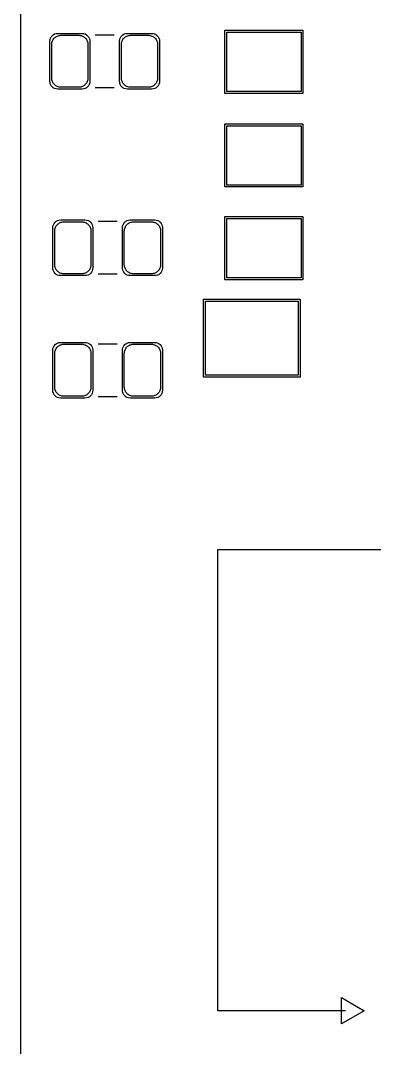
# Model space of a CAD drawing. Header units: millimetres. Extents: x 0 to 28, y 0 to 98.
# Drawn here: x -0.01 to 9.52, y 17.21 to 44.9 of the extents above; entities that cross this region are included whole.
import ezdxf

# ---------------------------------------------------------------- set-up
doc = ezdxf.new("R2010")
doc.units = ezdxf.units.MM
doc.layers.add('Make2D', color=178, linetype='Continuous', true_color=0x000000)

msp = doc.modelspace()

# ---------------------------------------------------------------- linework, layer by layer
at = {"layer": 'Make2D', "color": 178, "true_color": 0x000000}
for p, q in [((-0.005, 95.239), (-0.005, 2.74)), ((5.496, 42.937), (5.496, 44.639)), ((5.496, 44.639), (7.598, 44.639)), ((5.496, 42.937), (5.496, 44.639)), ((5.496, 44.639), (7.598, 44.639)), ((5.546, 42.989), (5.546, 44.589)), ((5.546, 44.589), (7.546, 44.589)), ((5.546, 42.989), (5.546, 44.589)), ((5.546, 44.589), (7.546, 44.589)), ((7.546, 44.589), (7.546, 42.989)), ((7.546, 44.589), (7.546, 42.989)), ((7.598, 44.639), (7.598, 42.937)), ((7.598, 44.639), (7.598, 42.937)), ((0.784, 44.341), (0.788, 44.387)), ((0.784, 44.341), (0.788, 44.387)), ((0.784, 43.264), (0.784, 44.341)), ((0.784, 43.264), (0.784, 44.341)), ((0.788, 44.387), (0.8, 44.426)), ((0.788, 44.387), (0.8, 44.426)), ((0.8, 44.426), (0.819, 44.462)), ((0.8, 44.426), (0.819, 44.462)), ((0.819, 44.462), (0.845, 44.493)), ((0.819, 44.462), (0.845, 44.493)), ((0.836, 44.283), (0.84, 44.307)), ((0.836, 44.283), (0.84, 44.307)), ((0.84, 44.307), (0.845, 44.33)), ((0.84, 44.307), (0.845, 44.33)), ((0.845, 44.493), (0.876, 44.519)), ((0.845, 44.493), (0.876, 44.519)), ((0.845, 44.33), (0.853, 44.352)), ((0.845, 44.33), (0.853, 44.352)), ((0.853, 44.352), (0.864, 44.374)), ((0.853, 44.352), (0.864, 44.374)), ((0.864, 44.374), (0.876, 44.394)), ((0.864, 44.374), (0.876, 44.394)), ((0.876, 44.519), (0.912, 44.538)), ((0.876, 44.519), (0.912, 44.538)), ((0.876, 44.394), (0.89, 44.414)), ((0.876, 44.394), (0.89, 44.414)), ((0.89, 44.414), (0.906, 44.431)), ((0.89, 44.414), (0.906, 44.431)), ((0.906, 44.431), (0.924, 44.448)), ((0.906, 44.431), (0.924, 44.448)), ((0.912, 44.538), (0.95, 44.549)), ((0.912, 44.538), (0.95, 44.549)), ((0.924, 44.448), (0.943, 44.462)), ((0.924, 44.448), (0.943, 44.462)), ((0.943, 44.462), (0.964, 44.474)), ((0.943, 44.462), (0.964, 44.474)), ((0.95, 44.549), (0.997, 44.554)), ((0.95, 44.549), (0.997, 44.554)), ((0.964, 44.474), (0.985, 44.484)), ((0.964, 44.474), (0.985, 44.484)), ((0.985, 44.484), (1.008, 44.492)), ((0.985, 44.484), (1.008, 44.492)), ((0.997, 44.554), (1.648, 44.554)), ((0.997, 44.554), (1.648, 44.554)), ((1.008, 44.492), (1.031, 44.498)), ((1.008, 44.492), (1.031, 44.498)), ((1.031, 44.498), (1.054, 44.502)), ((1.031, 44.498), (1.054, 44.502)), ((1.054, 44.502), (1.078, 44.503)), ((1.054, 44.502), (1.078, 44.503)), ((1.078, 44.503), (1.566, 44.503)), ((1.078, 44.503), (1.566, 44.503)), ((1.566, 44.503), (1.59, 44.502)), ((1.566, 44.503), (1.59, 44.502)), ((1.59, 44.502), (1.614, 44.498)), ((1.59, 44.502), (1.614, 44.498)), ((1.614, 44.498), (1.637, 44.492)), ((1.614, 44.498), (1.637, 44.492)), ((1.637, 44.492), (1.659, 44.484)), ((1.637, 44.492), (1.659, 44.484)), ((1.648, 44.554), (1.694, 44.549)), ((1.648, 44.554), (1.694, 44.549)), ((1.659, 44.484), (1.681, 44.474)), ((1.659, 44.484), (1.681, 44.474)), ((1.681, 44.474), (1.701, 44.462)), ((1.681, 44.474), (1.701, 44.462)), ((1.694, 44.549), (1.733, 44.538)), ((1.694, 44.549), (1.733, 44.538)), ((1.701, 44.462), (1.72, 44.448)), ((1.701, 44.462), (1.72, 44.448)), ((1.72, 44.448), (1.738, 44.431)), ((1.72, 44.448), (1.738, 44.431)), ((1.733, 44.538), (1.768, 44.519)), ((1.733, 44.538), (1.768, 44.519)), ((1.738, 44.431), (1.754, 44.414)), ((1.738, 44.431), (1.754, 44.414)), ((1.754, 44.414), (1.769, 44.394)), ((1.754, 44.414), (1.769, 44.394)), ((1.768, 44.519), (1.8, 44.493)), ((1.768, 44.519), (1.8, 44.493)), ((1.769, 44.394), (1.781, 44.374)), ((1.769, 44.394), (1.781, 44.374)), ((1.781, 44.374), (1.791, 44.352)), ((1.781, 44.374), (1.791, 44.352)), ((1.791, 44.352), (1.799, 44.33)), ((1.791, 44.352), (1.799, 44.33)), ((1.799, 44.33), (1.805, 44.307)), ((1.799, 44.33), (1.805, 44.307)), ((1.8, 44.493), (1.826, 44.462)), ((1.8, 44.493), (1.826, 44.462)), ((1.805, 44.307), (1.809, 44.283)), ((1.805, 44.307), (1.809, 44.283)), ((1.826, 44.462), (1.844, 44.426)), ((1.826, 44.462), (1.844, 44.426)), ((1.844, 44.426), (1.856, 44.387)), ((1.844, 44.426), (1.856, 44.387)), ((1.856, 44.387), (1.861, 44.341)), ((1.856, 44.387), (1.861, 44.341)), ((1.861, 44.341), (1.861, 43.264)), ((1.861, 44.341), (1.861, 43.264)), ((2.001, 44.513), (2.518, 44.513)), ((2.659, 44.341), (2.663, 44.387)), ((2.659, 44.341), (2.663, 44.387)), ((2.659, 43.264), (2.659, 44.341)), ((2.659, 43.264), (2.659, 44.341)), ((2.663, 44.387), (2.675, 44.426)), ((2.663, 44.387), (2.675, 44.426)), ((2.675, 44.426), (2.695, 44.462)), ((2.675, 44.426), (2.695, 44.462)), ((2.695, 44.462), (2.72, 44.493)), ((2.695, 44.462), (2.72, 44.493)), ((2.711, 44.283), (2.715, 44.307)), ((2.711, 44.283), (2.715, 44.307)), ((2.715, 44.307), (2.72, 44.33)), ((2.715, 44.307), (2.72, 44.33)), ((2.72, 44.493), (2.751, 44.519)), ((2.72, 44.493), (2.751, 44.519)), ((2.72, 44.33), (2.728, 44.352)), ((2.72, 44.33), (2.728, 44.352)), ((2.728, 44.352), (2.739, 44.374)), ((2.728, 44.352), (2.739, 44.374)), ((2.739, 44.374), (2.751, 44.394)), ((2.739, 44.374), (2.751, 44.394)), ((2.751, 44.519), (2.787, 44.538)), ((2.751, 44.519), (2.787, 44.538)), ((2.751, 44.394), (2.765, 44.414)), ((2.751, 44.394), (2.765, 44.414)), ((2.765, 44.414), (2.781, 44.431)), ((2.765, 44.414), (2.781, 44.431)), ((2.781, 44.431), (2.799, 44.448)), ((2.781, 44.431), (2.799, 44.448)), ((2.787, 44.538), (2.825, 44.549)), ((2.787, 44.538), (2.825, 44.549)), ((2.799, 44.448), (2.818, 44.462)), ((2.799, 44.448), (2.818, 44.462)), ((2.818, 44.462), (2.839, 44.474)), ((2.818, 44.462), (2.839, 44.474)), ((2.825, 44.549), (2.872, 44.554)), ((2.825, 44.549), (2.872, 44.554)), ((2.839, 44.474), (2.86, 44.484)), ((2.839, 44.474), (2.86, 44.484)), ((2.86, 44.484), (2.883, 44.492)), ((2.86, 44.484), (2.883, 44.492)), ((2.872, 44.554), (3.523, 44.554)), ((2.872, 44.554), (3.523, 44.554)), ((2.883, 44.492), (2.906, 44.498)), ((2.883, 44.492), (2.906, 44.498)), ((2.906, 44.498), (2.929, 44.502)), ((2.906, 44.498), (2.929, 44.502)), ((2.929, 44.502), (2.953, 44.503)), ((2.929, 44.502), (2.953, 44.503)), ((2.953, 44.503), (3.441, 44.503)), ((2.953, 44.503), (3.441, 44.503)), ((3.441, 44.503), (3.465, 44.502)), ((3.441, 44.503), (3.465, 44.502)), ((3.465, 44.502), (3.489, 44.498)), ((3.465, 44.502), (3.489, 44.498)), ((3.489, 44.498), (3.512, 44.492)), ((3.489, 44.498), (3.512, 44.492)), ((3.512, 44.492), (3.534, 44.484)), ((3.512, 44.492), (3.534, 44.484)), ((3.523, 44.554), (3.569, 44.549)), ((3.523, 44.554), (3.569, 44.549)), ((3.534, 44.484), (3.556, 44.474)), ((3.534, 44.484), (3.556, 44.474)), ((3.556, 44.474), (3.576, 44.462)), ((3.556, 44.474), (3.576, 44.462)), ((3.569, 44.549), (3.608, 44.538)), ((3.569, 44.549), (3.608, 44.538)), ((3.576, 44.462), (3.595, 44.448)), ((3.576, 44.462), (3.595, 44.448)), ((3.595, 44.448), (3.613, 44.431)), ((3.595, 44.448), (3.613, 44.431)), ((3.608, 44.538), (3.644, 44.519)), ((3.608, 44.538), (3.644, 44.519)), ((3.613, 44.431), (3.629, 44.414)), ((3.613, 44.431), (3.629, 44.414)), ((3.629, 44.414), (3.643, 44.394)), ((3.629, 44.414), (3.643, 44.394)), ((3.643, 44.394), (3.656, 44.374)), ((3.643, 44.394), (3.656, 44.374)), ((3.644, 44.519), (3.675, 44.493)), ((3.644, 44.519), (3.675, 44.493)), ((3.656, 44.374), (3.666, 44.352)), ((3.656, 44.374), (3.666, 44.352)), ((3.666, 44.352), (3.674, 44.33)), ((3.666, 44.352), (3.674, 44.33)), ((3.674, 44.33), (3.68, 44.307)), ((3.674, 44.33), (3.68, 44.307)), ((3.675, 44.493), (3.701, 44.462)), ((3.675, 44.493), (3.701, 44.462)), ((3.68, 44.307), (3.684, 44.283)), ((3.68, 44.307), (3.684, 44.283)), ((3.701, 44.462), (3.72, 44.426)), ((3.701, 44.462), (3.72, 44.426)), ((3.72, 44.426), (3.731, 44.387)), ((3.72, 44.426), (3.731, 44.387)), ((3.731, 44.387), (3.736, 44.341)), ((3.731, 44.387), (3.736, 44.341)), ((3.736, 44.341), (3.736, 43.264)), ((3.736, 44.341), (3.736, 43.264)), ((0.835, 44.259), (0.836, 44.283)), ((0.835, 44.259), (0.836, 44.283)), ((0.835, 43.347), (0.835, 44.259)), ((0.835, 43.347), (0.835, 44.259)), ((1.809, 44.283), (1.81, 44.259)), ((1.809, 44.283), (1.81, 44.259)), ((1.81, 44.259), (1.81, 43.347)), ((1.81, 44.259), (1.81, 43.347)), ((2.71, 44.259), (2.711, 44.283)), ((2.71, 44.259), (2.711, 44.283)), ((2.71, 43.347), (2.71, 44.259)), ((2.71, 43.347), (2.71, 44.259)), ((3.684, 44.283), (3.685, 44.259)), ((3.684, 44.283), (3.685, 44.259)), ((3.685, 44.259), (3.685, 43.347)), ((3.685, 44.259), (3.685, 43.347)), ((0.788, 43.219), (0.784, 43.264)), ((0.788, 43.219), (0.784, 43.264)), ((0.8, 43.18), (0.788, 43.219)), ((0.8, 43.18), (0.788, 43.219)), ((0.836, 43.323), (0.835, 43.347)), ((0.836, 43.323), (0.835, 43.347)), ((0.84, 43.299), (0.836, 43.323)), ((0.84, 43.299), (0.836, 43.323)), ((0.845, 43.276), (0.84, 43.299)), ((0.845, 43.276), (0.84, 43.299)), ((0.853, 43.254), (0.845, 43.276)), ((0.853, 43.254), (0.845, 43.276)), ((0.864, 43.231), (0.853, 43.254)), ((0.864, 43.231), (0.853, 43.254)), ((0.876, 43.211), (0.864, 43.231)), ((0.876, 43.211), (0.864, 43.231)), ((0.89, 43.192), (0.876, 43.211)), ((0.89, 43.192), (0.876, 43.211)), ((1.769, 43.211), (1.754, 43.192)), ((1.769, 43.211), (1.754, 43.192)), ((1.781, 43.231), (1.769, 43.211)), ((1.781, 43.231), (1.769, 43.211)), ((1.791, 43.254), (1.781, 43.231)), ((1.791, 43.254), (1.781, 43.231)), ((1.799, 43.276), (1.791, 43.254)), ((1.799, 43.276), (1.791, 43.254)), ((1.805, 43.299), (1.799, 43.276)), ((1.805, 43.299), (1.799, 43.276)), ((1.809, 43.323), (1.805, 43.299)), ((1.809, 43.323), (1.805, 43.299)), ((1.81, 43.347), (1.809, 43.323)), ((1.81, 43.347), (1.809, 43.323)), ((1.856, 43.219), (1.844, 43.18)), ((1.856, 43.219), (1.844, 43.18)), ((1.861, 43.264), (1.856, 43.219)), ((1.861, 43.264), (1.856, 43.219)), ((2.663, 43.219), (2.659, 43.264)), ((2.663, 43.219), (2.659, 43.264)), ((2.675, 43.18), (2.663, 43.219)), ((2.675, 43.18), (2.663, 43.219)), ((2.711, 43.323), (2.71, 43.347)), ((2.711, 43.323), (2.71, 43.347)), ((2.715, 43.299), (2.711, 43.323)), ((2.715, 43.299), (2.711, 43.323)), ((2.72, 43.276), (2.715, 43.299)), ((2.72, 43.276), (2.715, 43.299)), ((2.728, 43.254), (2.72, 43.276)), ((2.728, 43.254), (2.72, 43.276)), ((2.739, 43.231), (2.728, 43.254)), ((2.739, 43.231), (2.728, 43.254)), ((2.751, 43.211), (2.739, 43.231)), ((2.751, 43.211), (2.739, 43.231)), ((2.765, 43.192), (2.751, 43.211)), ((2.765, 43.192), (2.751, 43.211)), ((3.643, 43.211), (3.629, 43.192)), ((3.643, 43.211), (3.629, 43.192)), ((3.656, 43.231), (3.643, 43.211)), ((3.656, 43.231), (3.643, 43.211)), ((3.666, 43.254), (3.656, 43.231)), ((3.666, 43.254), (3.656, 43.231)), ((3.674, 43.276), (3.666, 43.254)), ((3.674, 43.276), (3.666, 43.254)), ((3.68, 43.299), (3.674, 43.276)), ((3.68, 43.299), (3.674, 43.276)), ((3.684, 43.323), (3.68, 43.299)), ((3.684, 43.323), (3.68, 43.299)), ((3.685, 43.347), (3.684, 43.323)), ((3.685, 43.347), (3.684, 43.323)), ((3.731, 43.219), (3.72, 43.18)), ((3.731, 43.219), (3.72, 43.18)), ((3.736, 43.264), (3.731, 43.219)), ((3.736, 43.264), (3.731, 43.219)), ((0.819, 43.144), (0.8, 43.18)), ((0.819, 43.144), (0.8, 43.18)), ((0.845, 43.113), (0.819, 43.144)), ((0.845, 43.113), (0.819, 43.144)), ((0.876, 43.087), (0.845, 43.113)), ((0.876, 43.087), (0.845, 43.113)), ((0.912, 43.068), (0.876, 43.087)), ((0.912, 43.068), (0.876, 43.087)), ((0.906, 43.174), (0.89, 43.192)), ((0.906, 43.174), (0.89, 43.192)), ((0.924, 43.158), (0.906, 43.174)), ((0.924, 43.158), (0.906, 43.174)), ((0.95, 43.057), (0.912, 43.068)), ((0.95, 43.057), (0.912, 43.068)), ((0.943, 43.144), (0.924, 43.158)), ((0.943, 43.144), (0.924, 43.158)), ((0.964, 43.131), (0.943, 43.144)), ((0.964, 43.131), (0.943, 43.144)), ((0.997, 43.052), (0.95, 43.057)), ((0.997, 43.052), (0.95, 43.057)), ((0.985, 43.121), (0.964, 43.131)), ((0.985, 43.121), (0.964, 43.131)), ((1.008, 43.113), (0.985, 43.121)), ((1.008, 43.113), (0.985, 43.121)), ((1.648, 43.052), (0.997, 43.052)), ((1.648, 43.052), (0.997, 43.052)), ((1.031, 43.108), (1.008, 43.113)), ((1.031, 43.108), (1.008, 43.113)), ((1.054, 43.104), (1.031, 43.108)), ((1.054, 43.104), (1.031, 43.108)), ((1.078, 43.103), (1.054, 43.104)), ((1.078, 43.103), (1.054, 43.104)), ((1.566, 43.103), (1.078, 43.103)), ((1.566, 43.103), (1.078, 43.103)), ((1.59, 43.104), (1.566, 43.103)), ((1.59, 43.104), (1.566, 43.103)), ((1.614, 43.108), (1.59, 43.104)), ((1.614, 43.108), (1.59, 43.104)), ((1.637, 43.113), (1.614, 43.108)), ((1.637, 43.113), (1.614, 43.108)), ((1.659, 43.121), (1.637, 43.113)), ((1.659, 43.121), (1.637, 43.113)), ((1.694, 43.057), (1.648, 43.052)), ((1.694, 43.057), (1.648, 43.052)), ((1.681, 43.131), (1.659, 43.121)), ((1.681, 43.131), (1.659, 43.121)), ((1.701, 43.144), (1.681, 43.131)), ((1.701, 43.144), (1.681, 43.131)), ((1.733, 43.068), (1.694, 43.057)), ((1.733, 43.068), (1.694, 43.057)), ((1.72, 43.158), (1.701, 43.144)), ((1.72, 43.158), (1.701, 43.144)), ((1.738, 43.174), (1.72, 43.158)), ((1.738, 43.174), (1.72, 43.158)), ((1.768, 43.087), (1.733, 43.068)), ((1.768, 43.087), (1.733, 43.068)), ((1.754, 43.192), (1.738, 43.174)), ((1.754, 43.192), (1.738, 43.174)), ((1.8, 43.113), (1.768, 43.087)), ((1.8, 43.113), (1.768, 43.087)), ((1.826, 43.144), (1.8, 43.113)), ((1.826, 43.144), (1.8, 43.113)), ((1.844, 43.18), (1.826, 43.144)), ((1.844, 43.18), (1.826, 43.144)), ((2.001, 43.093), (2.518, 43.093)), ((2.695, 43.144), (2.675, 43.18)), ((2.695, 43.144), (2.675, 43.18)), ((2.72, 43.113), (2.695, 43.144)), ((2.72, 43.113), (2.695, 43.144)), ((2.751, 43.087), (2.72, 43.113)), ((2.751, 43.087), (2.72, 43.113)), ((2.787, 43.068), (2.751, 43.087)), ((2.787, 43.068), (2.751, 43.087)), ((2.781, 43.174), (2.765, 43.192)), ((2.781, 43.174), (2.765, 43.192)), ((2.799, 43.158), (2.781, 43.174)), ((2.799, 43.158), (2.781, 43.174)), ((2.825, 43.057), (2.787, 43.068)), ((2.825, 43.057), (2.787, 43.068)), ((2.818, 43.144), (2.799, 43.158)), ((2.818, 43.144), (2.799, 43.158)), ((2.839, 43.131), (2.818, 43.144)), ((2.839, 43.131), (2.818, 43.144)), ((2.872, 43.052), (2.825, 43.057)), ((2.872, 43.052), (2.825, 43.057)), ((2.86, 43.121), (2.839, 43.131)), ((2.86, 43.121), (2.839, 43.131)), ((2.883, 43.113), (2.86, 43.121)), ((2.883, 43.113), (2.86, 43.121)), ((3.523, 43.052), (2.872, 43.052)), ((3.523, 43.052), (2.872, 43.052)), ((2.906, 43.108), (2.883, 43.113)), ((2.906, 43.108), (2.883, 43.113)), ((2.929, 43.104), (2.906, 43.108)), ((2.929, 43.104), (2.906, 43.108)), ((2.953, 43.103), (2.929, 43.104)), ((2.953, 43.103), (2.929, 43.104)), ((3.441, 43.103), (2.953, 43.103)), ((3.441, 43.103), (2.953, 43.103)), ((3.465, 43.104), (3.441, 43.103)), ((3.465, 43.104), (3.441, 43.103)), ((3.489, 43.108), (3.465, 43.104)), ((3.489, 43.108), (3.465, 43.104)), ((3.512, 43.113), (3.489, 43.108)), ((3.512, 43.113), (3.489, 43.108)), ((3.534, 43.121), (3.512, 43.113)), ((3.534, 43.121), (3.512, 43.113)), ((3.569, 43.057), (3.523, 43.052)), ((3.569, 43.057), (3.523, 43.052)), ((3.556, 43.131), (3.534, 43.121)), ((3.556, 43.131), (3.534, 43.121)), ((3.576, 43.144), (3.556, 43.131)), ((3.576, 43.144), (3.556, 43.131)), ((3.608, 43.068), (3.569, 43.057)), ((3.608, 43.068), (3.569, 43.057)), ((3.595, 43.158), (3.576, 43.144)), ((3.595, 43.158), (3.576, 43.144)), ((3.613, 43.174), (3.595, 43.158)), ((3.613, 43.174), (3.595, 43.158)), ((3.644, 43.087), (3.608, 43.068)), ((3.644, 43.087), (3.608, 43.068)), ((3.629, 43.192), (3.613, 43.174)), ((3.629, 43.192), (3.613, 43.174)), ((3.675, 43.113), (3.644, 43.087)), ((3.675, 43.113), (3.644, 43.087)), ((3.701, 43.144), (3.675, 43.113)), ((3.701, 43.144), (3.675, 43.113)), ((3.72, 43.18), (3.701, 43.144)), ((3.72, 43.18), (3.701, 43.144)), ((7.598, 42.937), (5.496, 42.937)), ((7.598, 42.937), (5.496, 42.937)), ((7.546, 42.989), (5.546, 42.989)), ((7.546, 42.989), (5.546, 42.989)), ((5.496, 40.413), (5.496, 42.115)), ((5.496, 42.115), (7.598, 42.115)), ((5.496, 40.413), (5.496, 42.115)), ((5.496, 42.115), (7.598, 42.115)), ((7.598, 42.115), (7.598, 40.413)), ((7.598, 42.115), (7.598, 40.413)), ((5.546, 40.464), (5.546, 42.064)), ((5.546, 42.064), (7.546, 42.064)), ((5.546, 40.464), (5.546, 42.064)), ((5.546, 42.064), (7.546, 42.064)), ((7.546, 42.064), (7.546, 40.464)), ((7.546, 42.064), (7.546, 40.464)), ((7.546, 40.464), (5.546, 40.464)), ((7.546, 40.464), (5.546, 40.464)), ((7.598, 40.413), (5.496, 40.413)), ((7.598, 40.413), (5.496, 40.413)), ((5.496, 37.912), (5.496, 39.614)), ((5.496, 39.614), (7.598, 39.614)), ((5.496, 37.912), (5.496, 39.614)), ((5.496, 39.614), (7.598, 39.614)), ((7.598, 39.614), (7.598, 37.912)), ((7.598, 39.614), (7.598, 37.912)), ((0.862, 39.312), (0.867, 39.358)), ((0.862, 39.312), (0.867, 39.358)), ((0.867, 39.358), (0.879, 39.397)), ((0.867, 39.358), (0.879, 39.397)), ((0.879, 39.397), (0.898, 39.433)), ((0.879, 39.397), (0.898, 39.433)), ((0.898, 39.433), (0.923, 39.464)), ((0.898, 39.433), (0.923, 39.464)), ((0.923, 39.464), (0.955, 39.489)), ((0.923, 39.464), (0.955, 39.489)), ((0.924, 39.301), (0.932, 39.323)), ((0.924, 39.301), (0.932, 39.323)), ((0.932, 39.323), (0.942, 39.345)), ((0.932, 39.323), (0.942, 39.345)), ((0.942, 39.345), (0.954, 39.365)), ((0.942, 39.345), (0.954, 39.365)), ((0.954, 39.365), (0.969, 39.384)), ((0.954, 39.365), (0.969, 39.384)), ((0.955, 39.489), (0.99, 39.508)), ((0.955, 39.489), (0.99, 39.508)), ((0.969, 39.384), (0.985, 39.402)), ((0.969, 39.384), (0.985, 39.402)), ((0.985, 39.402), (1.003, 39.419)), ((0.985, 39.402), (1.003, 39.419)), ((0.99, 39.508), (1.029, 39.52)), ((0.99, 39.508), (1.029, 39.52)), ((1.003, 39.419), (1.022, 39.433)), ((1.003, 39.419), (1.022, 39.433)), ((1.022, 39.433), (1.042, 39.445)), ((1.022, 39.433), (1.042, 39.445)), ((1.029, 39.52), (1.075, 39.525)), ((1.029, 39.52), (1.075, 39.525)), ((1.042, 39.445), (1.064, 39.455)), ((1.042, 39.445), (1.064, 39.455)), ((1.064, 39.455), (1.087, 39.463)), ((1.064, 39.455), (1.087, 39.463)), ((1.075, 39.525), (1.726, 39.525)), ((1.075, 39.525), (1.726, 39.525)), ((1.087, 39.463), (1.109, 39.469)), ((1.087, 39.463), (1.109, 39.469)), ((1.109, 39.469), (1.133, 39.472)), ((1.109, 39.469), (1.133, 39.472)), ((1.133, 39.472), (1.157, 39.474)), ((1.133, 39.472), (1.157, 39.474)), ((1.157, 39.474), (1.645, 39.474)), ((1.157, 39.474), (1.645, 39.474)), ((1.645, 39.474), (1.669, 39.472)), ((1.645, 39.474), (1.669, 39.472)), ((1.669, 39.472), (1.692, 39.469)), ((1.669, 39.472), (1.692, 39.469)), ((1.692, 39.469), (1.715, 39.463)), ((1.692, 39.469), (1.715, 39.463)), ((1.715, 39.463), (1.738, 39.455)), ((1.715, 39.463), (1.738, 39.455)), ((1.726, 39.525), (1.773, 39.52)), ((1.726, 39.525), (1.773, 39.52)), ((1.738, 39.455), (1.759, 39.445)), ((1.738, 39.455), (1.759, 39.445)), ((1.759, 39.445), (1.78, 39.433)), ((1.759, 39.445), (1.78, 39.433)), ((1.773, 39.52), (1.812, 39.508)), ((1.773, 39.52), (1.812, 39.508)), ((1.78, 39.433), (1.799, 39.419)), ((1.78, 39.433), (1.799, 39.419)), ((1.799, 39.419), (1.817, 39.402)), ((1.799, 39.419), (1.817, 39.402)), ((1.812, 39.508), (1.847, 39.489)), ((1.812, 39.508), (1.847, 39.489)), ((1.817, 39.402), (1.833, 39.384)), ((1.817, 39.402), (1.833, 39.384)), ((1.833, 39.384), (1.847, 39.365)), ((1.833, 39.384), (1.847, 39.365)), ((1.847, 39.489), (1.879, 39.464)), ((1.847, 39.489), (1.879, 39.464)), ((1.847, 39.365), (1.859, 39.345)), ((1.847, 39.365), (1.859, 39.345)), ((1.859, 39.345), (1.87, 39.323)), ((1.859, 39.345), (1.87, 39.323)), ((1.87, 39.323), (1.878, 39.301)), ((1.87, 39.323), (1.878, 39.301)), ((1.879, 39.464), (1.904, 39.433)), ((1.879, 39.464), (1.904, 39.433)), ((1.904, 39.433), (1.923, 39.397)), ((1.904, 39.433), (1.923, 39.397)), ((1.923, 39.397), (1.935, 39.358)), ((1.923, 39.397), (1.935, 39.358)), ((1.935, 39.358), (1.939, 39.312)), ((1.935, 39.358), (1.939, 39.312)), ((2.597, 39.484), (2.08, 39.484)), ((2.737, 39.312), (2.742, 39.358)), ((2.737, 39.312), (2.742, 39.358)), ((2.742, 39.358), (2.754, 39.397)), ((2.742, 39.358), (2.754, 39.397)), ((2.754, 39.397), (2.773, 39.433)), ((2.754, 39.397), (2.773, 39.433)), ((2.773, 39.433), (2.798, 39.464)), ((2.773, 39.433), (2.798, 39.464)), ((2.798, 39.464), (2.83, 39.489)), ((2.798, 39.464), (2.83, 39.489)), ((2.799, 39.301), (2.807, 39.323)), ((2.799, 39.301), (2.807, 39.323)), ((2.807, 39.323), (2.817, 39.345)), ((2.807, 39.323), (2.817, 39.345)), ((2.817, 39.345), (2.829, 39.365)), ((2.817, 39.345), (2.829, 39.365)), ((2.829, 39.365), (2.844, 39.384)), ((2.829, 39.365), (2.844, 39.384)), ((2.83, 39.489), (2.865, 39.508)), ((2.83, 39.489), (2.865, 39.508)), ((2.844, 39.384), (2.86, 39.402)), ((2.844, 39.384), (2.86, 39.402)), ((2.86, 39.402), (2.878, 39.419)), ((2.86, 39.402), (2.878, 39.419)), ((2.865, 39.508), (2.904, 39.52)), ((2.865, 39.508), (2.904, 39.52)), ((2.878, 39.419), (2.897, 39.433)), ((2.878, 39.419), (2.897, 39.433)), ((2.897, 39.433), (2.917, 39.445)), ((2.897, 39.433), (2.917, 39.445)), ((2.904, 39.52), (2.95, 39.525)), ((2.904, 39.52), (2.95, 39.525)), ((2.917, 39.445), (2.939, 39.455)), ((2.917, 39.445), (2.939, 39.455)), ((2.939, 39.455), (2.962, 39.463)), ((2.939, 39.455), (2.962, 39.463)), ((2.95, 39.525), (3.601, 39.525)), ((2.95, 39.525), (3.601, 39.525)), ((2.962, 39.463), (2.984, 39.469)), ((2.962, 39.463), (2.984, 39.469)), ((2.984, 39.469), (3.008, 39.472)), ((2.984, 39.469), (3.008, 39.472)), ((3.008, 39.472), (3.032, 39.474)), ((3.008, 39.472), (3.032, 39.474)), ((3.032, 39.474), (3.52, 39.474)), ((3.032, 39.474), (3.52, 39.474)), ((3.52, 39.474), (3.544, 39.472)), ((3.52, 39.474), (3.544, 39.472)), ((3.544, 39.472), (3.567, 39.469)), ((3.544, 39.472), (3.567, 39.469)), ((3.567, 39.469), (3.59, 39.463)), ((3.567, 39.469), (3.59, 39.463)), ((3.59, 39.463), (3.613, 39.455)), ((3.59, 39.463), (3.613, 39.455)), ((3.601, 39.525), (3.648, 39.52)), ((3.601, 39.525), (3.648, 39.52)), ((3.613, 39.455), (3.635, 39.445)), ((3.613, 39.455), (3.635, 39.445)), ((3.635, 39.445), (3.655, 39.433)), ((3.635, 39.445), (3.655, 39.433)), ((3.648, 39.52), (3.687, 39.508)), ((3.648, 39.52), (3.687, 39.508)), ((3.655, 39.433), (3.674, 39.419)), ((3.655, 39.433), (3.674, 39.419)), ((3.674, 39.419), (3.692, 39.402)), ((3.674, 39.419), (3.692, 39.402)), ((3.687, 39.508), (3.722, 39.489)), ((3.687, 39.508), (3.722, 39.489)), ((3.692, 39.402), (3.708, 39.384)), ((3.692, 39.402), (3.708, 39.384)), ((3.708, 39.384), (3.722, 39.365)), ((3.708, 39.384), (3.722, 39.365)), ((3.722, 39.489), (3.754, 39.464)), ((3.722, 39.489), (3.754, 39.464)), ((3.722, 39.365), (3.735, 39.345)), ((3.722, 39.365), (3.735, 39.345)), ((3.735, 39.345), (3.745, 39.323)), ((3.735, 39.345), (3.745, 39.323)), ((3.745, 39.323), (3.753, 39.301)), ((3.745, 39.323), (3.753, 39.301)), ((3.754, 39.464), (3.779, 39.433)), ((3.754, 39.464), (3.779, 39.433)), ((3.779, 39.433), (3.798, 39.397)), ((3.779, 39.433), (3.798, 39.397)), ((3.798, 39.397), (3.81, 39.358)), ((3.798, 39.397), (3.81, 39.358)), ((3.81, 39.358), (3.815, 39.312)), ((3.81, 39.358), (3.815, 39.312)), ((5.546, 37.964), (5.546, 39.563)), ((5.546, 39.563), (7.546, 39.563)), ((5.546, 37.964), (5.546, 39.563)), ((5.546, 39.563), (7.546, 39.563)), ((7.546, 39.563), (7.546, 37.964)), ((7.546, 39.563), (7.546, 37.964)), ((0.862, 38.235), (0.862, 39.312)), ((0.862, 38.235), (0.862, 39.312)), ((0.913, 39.23), (0.914, 39.254)), ((0.913, 39.23), (0.914, 39.254)), ((0.913, 38.317), (0.913, 39.23)), ((0.913, 38.317), (0.913, 39.23)), ((0.914, 39.254), (0.918, 39.277)), ((0.914, 39.254), (0.918, 39.277)), ((0.918, 39.277), (0.924, 39.301)), ((0.918, 39.277), (0.924, 39.301)), ((1.878, 39.301), (1.883, 39.277)), ((1.878, 39.301), (1.883, 39.277)), ((1.883, 39.277), (1.887, 39.254)), ((1.883, 39.277), (1.887, 39.254)), ((1.887, 39.254), (1.888, 39.23)), ((1.887, 39.254), (1.888, 39.23)), ((1.888, 39.23), (1.888, 38.317)), ((1.888, 39.23), (1.888, 38.317)), ((1.939, 39.312), (1.939, 38.235)), ((1.939, 39.312), (1.939, 38.235)), ((2.737, 38.235), (2.737, 39.312)), ((2.737, 38.235), (2.737, 39.312)), ((2.788, 39.23), (2.789, 39.254)), ((2.788, 39.23), (2.789, 39.254)), ((2.788, 38.317), (2.788, 39.23)), ((2.788, 38.317), (2.788, 39.23)), ((2.789, 39.254), (2.793, 39.277)), ((2.789, 39.254), (2.793, 39.277)), ((2.793, 39.277), (2.799, 39.301)), ((2.793, 39.277), (2.799, 39.301)), ((3.753, 39.301), (3.759, 39.277)), ((3.753, 39.301), (3.759, 39.277)), ((3.759, 39.277), (3.762, 39.254)), ((3.759, 39.277), (3.762, 39.254)), ((3.762, 39.254), (3.763, 39.23)), ((3.762, 39.254), (3.763, 39.23)), ((3.763, 39.23), (3.763, 38.317)), ((3.763, 39.23), (3.763, 38.317)), ((3.815, 39.312), (3.815, 38.235)), ((3.815, 39.312), (3.815, 38.235)), ((0.867, 38.189), (0.862, 38.235)), ((0.867, 38.189), (0.862, 38.235)), ((0.914, 38.294), (0.913, 38.317)), ((0.914, 38.294), (0.913, 38.317)), ((0.918, 38.27), (0.914, 38.294)), ((0.918, 38.27), (0.914, 38.294)), ((0.924, 38.246), (0.918, 38.27)), ((0.924, 38.246), (0.918, 38.27)), ((0.932, 38.224), (0.924, 38.246)), ((0.932, 38.224), (0.924, 38.246)), ((0.942, 38.202), (0.932, 38.224)), ((0.942, 38.202), (0.932, 38.224)), ((1.87, 38.224), (1.859, 38.202)), ((1.87, 38.224), (1.859, 38.202)), ((1.878, 38.246), (1.87, 38.224)), ((1.878, 38.246), (1.87, 38.224)), ((1.883, 38.27), (1.878, 38.246)), ((1.883, 38.27), (1.878, 38.246)), ((1.887, 38.294), (1.883, 38.27)), ((1.887, 38.294), (1.883, 38.27)), ((1.888, 38.317), (1.887, 38.294)), ((1.888, 38.317), (1.887, 38.294)), ((1.939, 38.235), (1.935, 38.189)), ((1.939, 38.235), (1.935, 38.189)), ((2.742, 38.189), (2.737, 38.235)), ((2.742, 38.189), (2.737, 38.235)), ((2.789, 38.294), (2.788, 38.317)), ((2.789, 38.294), (2.788, 38.317)), ((2.793, 38.27), (2.789, 38.294)), ((2.793, 38.27), (2.789, 38.294)), ((2.799, 38.246), (2.793, 38.27)), ((2.799, 38.246), (2.793, 38.27)), ((2.807, 38.224), (2.799, 38.246)), ((2.807, 38.224), (2.799, 38.246)), ((2.817, 38.202), (2.807, 38.224)), ((2.817, 38.202), (2.807, 38.224)), ((3.745, 38.224), (3.735, 38.202)), ((3.745, 38.224), (3.735, 38.202)), ((3.753, 38.246), (3.745, 38.224)), ((3.753, 38.246), (3.745, 38.224)), ((3.759, 38.27), (3.753, 38.246)), ((3.759, 38.27), (3.753, 38.246)), ((3.762, 38.294), (3.759, 38.27)), ((3.762, 38.294), (3.759, 38.27)), ((3.763, 38.317), (3.762, 38.294)), ((3.763, 38.317), (3.762, 38.294)), ((3.815, 38.235), (3.81, 38.189)), ((3.815, 38.235), (3.81, 38.189)), ((0.879, 38.151), (0.867, 38.189)), ((0.879, 38.151), (0.867, 38.189)), ((0.898, 38.115), (0.879, 38.151)), ((0.898, 38.115), (0.879, 38.151)), ((0.923, 38.084), (0.898, 38.115)), ((0.923, 38.084), (0.898, 38.115)), ((0.955, 38.058), (0.923, 38.084)), ((0.955, 38.058), (0.923, 38.084)), ((0.954, 38.182), (0.942, 38.202)), ((0.954, 38.182), (0.942, 38.202)), ((0.969, 38.163), (0.954, 38.182)), ((0.969, 38.163), (0.954, 38.182)), ((0.99, 38.039), (0.955, 38.058)), ((0.99, 38.039), (0.955, 38.058)), ((0.985, 38.145), (0.969, 38.163)), ((0.985, 38.145), (0.969, 38.163)), ((1.003, 38.129), (0.985, 38.145)), ((1.003, 38.129), (0.985, 38.145)), ((1.029, 38.027), (0.99, 38.039)), ((1.029, 38.027), (0.99, 38.039)), ((1.022, 38.115), (1.003, 38.129)), ((1.022, 38.115), (1.003, 38.129)), ((1.042, 38.102), (1.022, 38.115)), ((1.042, 38.102), (1.022, 38.115)), ((1.075, 38.023), (1.029, 38.027)), ((1.075, 38.023), (1.029, 38.027)), ((1.064, 38.092), (1.042, 38.102)), ((1.064, 38.092), (1.042, 38.102)), ((1.087, 38.084), (1.064, 38.092)), ((1.087, 38.084), (1.064, 38.092)), ((1.726, 38.023), (1.075, 38.023)), ((1.726, 38.023), (1.075, 38.023)), ((1.109, 38.078), (1.087, 38.084)), ((1.109, 38.078), (1.087, 38.084)), ((1.133, 38.075), (1.109, 38.078)), ((1.133, 38.075), (1.109, 38.078)), ((1.157, 38.073), (1.133, 38.075)), ((1.157, 38.073), (1.133, 38.075)), ((1.645, 38.073), (1.157, 38.073)), ((1.645, 38.073), (1.157, 38.073)), ((1.669, 38.075), (1.645, 38.073)), ((1.669, 38.075), (1.645, 38.073)), ((1.692, 38.078), (1.669, 38.075)), ((1.692, 38.078), (1.669, 38.075)), ((1.715, 38.084), (1.692, 38.078)), ((1.715, 38.084), (1.692, 38.078)), ((1.738, 38.092), (1.715, 38.084)), ((1.738, 38.092), (1.715, 38.084)), ((1.773, 38.027), (1.726, 38.023)), ((1.773, 38.027), (1.726, 38.023)), ((1.759, 38.102), (1.738, 38.092)), ((1.759, 38.102), (1.738, 38.092)), ((1.78, 38.115), (1.759, 38.102)), ((1.78, 38.115), (1.759, 38.102)), ((1.812, 38.039), (1.773, 38.027)), ((1.812, 38.039), (1.773, 38.027)), ((1.799, 38.129), (1.78, 38.115)), ((1.799, 38.129), (1.78, 38.115)), ((1.817, 38.145), (1.799, 38.129)), ((1.817, 38.145), (1.799, 38.129)), ((1.847, 38.058), (1.812, 38.039)), ((1.847, 38.058), (1.812, 38.039)), ((1.833, 38.163), (1.817, 38.145)), ((1.833, 38.163), (1.817, 38.145)), ((1.847, 38.182), (1.833, 38.163)), ((1.847, 38.182), (1.833, 38.163)), ((1.859, 38.202), (1.847, 38.182)), ((1.859, 38.202), (1.847, 38.182)), ((1.879, 38.084), (1.847, 38.058)), ((1.879, 38.084), (1.847, 38.058)), ((1.904, 38.115), (1.879, 38.084)), ((1.904, 38.115), (1.879, 38.084)), ((1.923, 38.151), (1.904, 38.115)), ((1.923, 38.151), (1.904, 38.115)), ((1.935, 38.189), (1.923, 38.151)), ((1.935, 38.189), (1.923, 38.151)), ((2.597, 38.064), (2.08, 38.064)), ((2.754, 38.151), (2.742, 38.189)), ((2.754, 38.151), (2.742, 38.189)), ((2.773, 38.115), (2.754, 38.151)), ((2.773, 38.115), (2.754, 38.151)), ((2.798, 38.084), (2.773, 38.115)), ((2.798, 38.084), (2.773, 38.115)), ((2.83, 38.058), (2.798, 38.084)), ((2.83, 38.058), (2.798, 38.084)), ((2.829, 38.182), (2.817, 38.202)), ((2.829, 38.182), (2.817, 38.202)), ((2.844, 38.163), (2.829, 38.182)), ((2.844, 38.163), (2.829, 38.182)), ((2.865, 38.039), (2.83, 38.058)), ((2.865, 38.039), (2.83, 38.058)), ((2.86, 38.145), (2.844, 38.163)), ((2.86, 38.145), (2.844, 38.163)), ((2.878, 38.129), (2.86, 38.145)), ((2.878, 38.129), (2.86, 38.145)), ((2.904, 38.027), (2.865, 38.039)), ((2.904, 38.027), (2.865, 38.039)), ((2.897, 38.115), (2.878, 38.129)), ((2.897, 38.115), (2.878, 38.129)), ((2.917, 38.102), (2.897, 38.115)), ((2.917, 38.102), (2.897, 38.115)), ((2.95, 38.023), (2.904, 38.027)), ((2.95, 38.023), (2.904, 38.027)), ((2.939, 38.092), (2.917, 38.102)), ((2.939, 38.092), (2.917, 38.102)), ((2.962, 38.084), (2.939, 38.092)), ((2.962, 38.084), (2.939, 38.092)), ((3.601, 38.023), (2.95, 38.023)), ((3.601, 38.023), (2.95, 38.023)), ((2.984, 38.078), (2.962, 38.084)), ((2.984, 38.078), (2.962, 38.084)), ((3.008, 38.075), (2.984, 38.078)), ((3.008, 38.075), (2.984, 38.078)), ((3.032, 38.073), (3.008, 38.075)), ((3.032, 38.073), (3.008, 38.075)), ((3.52, 38.073), (3.032, 38.073)), ((3.52, 38.073), (3.032, 38.073)), ((3.544, 38.075), (3.52, 38.073)), ((3.544, 38.075), (3.52, 38.073)), ((3.567, 38.078), (3.544, 38.075)), ((3.567, 38.078), (3.544, 38.075)), ((3.59, 38.084), (3.567, 38.078)), ((3.59, 38.084), (3.567, 38.078)), ((3.613, 38.092), (3.59, 38.084)), ((3.613, 38.092), (3.59, 38.084)), ((3.648, 38.027), (3.601, 38.023)), ((3.648, 38.027), (3.601, 38.023)), ((3.635, 38.102), (3.613, 38.092)), ((3.635, 38.102), (3.613, 38.092)), ((3.655, 38.115), (3.635, 38.102)), ((3.655, 38.115), (3.635, 38.102)), ((3.687, 38.039), (3.648, 38.027)), ((3.687, 38.039), (3.648, 38.027)), ((3.674, 38.129), (3.655, 38.115)), ((3.674, 38.129), (3.655, 38.115)), ((3.692, 38.145), (3.674, 38.129)), ((3.692, 38.145), (3.674, 38.129)), ((3.722, 38.058), (3.687, 38.039)), ((3.722, 38.058), (3.687, 38.039)), ((3.708, 38.163), (3.692, 38.145)), ((3.708, 38.163), (3.692, 38.145)), ((3.722, 38.182), (3.708, 38.163)), ((3.722, 38.182), (3.708, 38.163)), ((3.735, 38.202), (3.722, 38.182)), ((3.735, 38.202), (3.722, 38.182)), ((3.754, 38.084), (3.722, 38.058)), ((3.754, 38.084), (3.722, 38.058)), ((3.779, 38.115), (3.754, 38.084)), ((3.779, 38.115), (3.754, 38.084)), ((3.798, 38.151), (3.779, 38.115)), ((3.798, 38.151), (3.779, 38.115)), ((3.81, 38.189), (3.798, 38.151)), ((3.81, 38.189), (3.798, 38.151)), ((7.546, 37.964), (5.546, 37.964)), ((7.546, 37.964), (5.546, 37.964)), ((7.598, 37.912), (5.496, 37.912)), ((7.598, 37.912), (5.496, 37.912)), ((4.92, 35.288), (4.92, 37.39)), ((4.92, 37.39), (7.522, 37.39)), ((4.92, 35.288), (4.92, 37.39)), ((4.92, 37.39), (7.522, 37.39)), ((7.522, 37.39), (7.522, 35.288)), ((7.522, 37.39), (7.522, 35.288)), ((4.971, 35.338), (4.971, 37.338)), ((4.971, 37.338), (7.471, 37.338)), ((4.971, 35.338), (4.971, 37.338)), ((4.971, 37.338), (7.471, 37.338)), ((7.471, 37.338), (7.471, 35.338)), ((7.471, 37.338), (7.471, 35.338)), ((0.862, 36.01), (0.867, 36.056)), ((0.862, 36.01), (0.867, 36.056)), ((0.862, 34.933), (0.862, 36.01)), ((0.862, 34.933), (0.862, 36.01)), ((0.867, 36.056), (0.879, 36.094)), ((0.867, 36.056), (0.879, 36.094)), ((0.879, 36.094), (0.898, 36.13)), ((0.879, 36.094), (0.898, 36.13)), ((0.898, 36.13), (0.923, 36.162)), ((0.898, 36.13), (0.923, 36.162)), ((0.918, 35.975), (0.924, 35.999)), ((0.918, 35.975), (0.924, 35.999)), ((0.923, 36.162), (0.955, 36.187)), ((0.923, 36.162), (0.955, 36.187)), ((0.924, 35.999), (0.932, 36.021)), ((0.924, 35.999), (0.932, 36.021)), ((0.932, 36.021), (0.942, 36.043)), ((0.932, 36.021), (0.942, 36.043)), ((0.942, 36.043), (0.954, 36.063)), ((0.942, 36.043), (0.954, 36.063)), ((0.954, 36.063), (0.969, 36.083)), ((0.954, 36.063), (0.969, 36.083)), ((0.955, 36.187), (0.99, 36.206)), ((0.955, 36.187), (0.99, 36.206)), ((0.969, 36.083), (0.985, 36.1)), ((0.969, 36.083), (0.985, 36.1)), ((0.985, 36.1), (1.003, 36.117)), ((0.985, 36.1), (1.003, 36.117)), ((0.99, 36.206), (1.029, 36.218)), ((0.99, 36.206), (1.029, 36.218)), ((1.003, 36.117), (1.022, 36.131)), ((1.003, 36.117), (1.022, 36.131)), ((1.022, 36.131), (1.042, 36.143)), ((1.022, 36.131), (1.042, 36.143)), ((1.029, 36.218), (1.075, 36.223)), ((1.029, 36.218), (1.075, 36.223)), ((1.042, 36.143), (1.064, 36.153)), ((1.042, 36.143), (1.064, 36.153)), ((1.064, 36.153), (1.087, 36.161)), ((1.064, 36.153), (1.087, 36.161)), ((1.075, 36.223), (1.726, 36.223)), ((1.075, 36.223), (1.726, 36.223)), ((1.087, 36.161), (1.109, 36.167)), ((1.087, 36.161), (1.109, 36.167)), ((1.109, 36.167), (1.133, 36.171)), ((1.109, 36.167), (1.133, 36.171)), ((1.133, 36.171), (1.157, 36.172)), ((1.133, 36.171), (1.157, 36.172)), ((1.157, 36.172), (1.645, 36.172)), ((1.157, 36.172), (1.645, 36.172)), ((1.645, 36.172), (1.669, 36.171)), ((1.645, 36.172), (1.669, 36.171)), ((1.669, 36.171), (1.692, 36.167)), ((1.669, 36.171), (1.692, 36.167)), ((1.692, 36.167), (1.715, 36.161)), ((1.692, 36.167), (1.715, 36.161)), ((1.715, 36.161), (1.738, 36.153)), ((1.715, 36.161), (1.738, 36.153)), ((1.726, 36.223), (1.773, 36.218)), ((1.726, 36.223), (1.773, 36.218)), ((1.738, 36.153), (1.759, 36.143)), ((1.738, 36.153), (1.759, 36.143)), ((1.759, 36.143), (1.78, 36.131)), ((1.759, 36.143), (1.78, 36.131)), ((1.773, 36.218), (1.812, 36.206)), ((1.773, 36.218), (1.812, 36.206)), ((1.78, 36.131), (1.799, 36.117)), ((1.78, 36.131), (1.799, 36.117)), ((1.799, 36.117), (1.817, 36.1)), ((1.799, 36.117), (1.817, 36.1)), ((1.812, 36.206), (1.847, 36.187)), ((1.812, 36.206), (1.847, 36.187)), ((1.817, 36.1), (1.833, 36.083)), ((1.817, 36.1), (1.833, 36.083)), ((1.833, 36.083), (1.847, 36.063)), ((1.833, 36.083), (1.847, 36.063)), ((1.847, 36.187), (1.879, 36.162)), ((1.847, 36.187), (1.879, 36.162)), ((1.847, 36.063), (1.859, 36.043)), ((1.847, 36.063), (1.859, 36.043)), ((1.859, 36.043), (1.87, 36.021)), ((1.859, 36.043), (1.87, 36.021)), ((1.87, 36.021), (1.878, 35.999)), ((1.87, 36.021), (1.878, 35.999)), ((1.878, 35.999), (1.883, 35.975)), ((1.878, 35.999), (1.883, 35.975)), ((1.879, 36.162), (1.904, 36.13)), ((1.879, 36.162), (1.904, 36.13)), ((1.904, 36.13), (1.923, 36.094)), ((1.904, 36.13), (1.923, 36.094)), ((1.923, 36.094), (1.935, 36.056)), ((1.923, 36.094), (1.935, 36.056)), ((1.935, 36.056), (1.939, 36.01)), ((1.935, 36.056), (1.939, 36.01)), ((1.939, 36.01), (1.939, 34.933)), ((1.939, 36.01), (1.939, 34.933)), ((2.08, 36.181), (2.597, 36.181)), ((2.737, 36.01), (2.742, 36.056)), ((2.737, 36.01), (2.742, 36.056)), ((2.737, 34.933), (2.737, 36.01)), ((2.737, 34.933), (2.737, 36.01)), ((2.742, 36.056), (2.754, 36.094)), ((2.742, 36.056), (2.754, 36.094)), ((2.754, 36.094), (2.773, 36.13)), ((2.754, 36.094), (2.773, 36.13)), ((2.773, 36.13), (2.798, 36.162)), ((2.773, 36.13), (2.798, 36.162)), ((2.793, 35.975), (2.799, 35.999)), ((2.793, 35.975), (2.799, 35.999)), ((2.798, 36.162), (2.83, 36.187)), ((2.798, 36.162), (2.83, 36.187)), ((2.799, 35.999), (2.807, 36.021)), ((2.799, 35.999), (2.807, 36.021)), ((2.807, 36.021), (2.817, 36.043)), ((2.807, 36.021), (2.817, 36.043)), ((2.817, 36.043), (2.829, 36.063)), ((2.817, 36.043), (2.829, 36.063)), ((2.829, 36.063), (2.844, 36.083)), ((2.829, 36.063), (2.844, 36.083)), ((2.83, 36.187), (2.865, 36.206)), ((2.83, 36.187), (2.865, 36.206)), ((2.844, 36.083), (2.86, 36.1)), ((2.844, 36.083), (2.86, 36.1)), ((2.86, 36.1), (2.878, 36.117)), ((2.86, 36.1), (2.878, 36.117)), ((2.865, 36.206), (2.904, 36.218)), ((2.865, 36.206), (2.904, 36.218)), ((2.878, 36.117), (2.897, 36.131)), ((2.878, 36.117), (2.897, 36.131)), ((2.897, 36.131), (2.917, 36.143)), ((2.897, 36.131), (2.917, 36.143)), ((2.904, 36.218), (2.95, 36.223)), ((2.904, 36.218), (2.95, 36.223)), ((2.917, 36.143), (2.939, 36.153)), ((2.917, 36.143), (2.939, 36.153)), ((2.939, 36.153), (2.962, 36.161)), ((2.939, 36.153), (2.962, 36.161)), ((2.95, 36.223), (3.601, 36.223)), ((2.95, 36.223), (3.601, 36.223)), ((2.962, 36.161), (2.984, 36.167)), ((2.962, 36.161), (2.984, 36.167)), ((2.984, 36.167), (3.008, 36.171)), ((2.984, 36.167), (3.008, 36.171)), ((3.008, 36.171), (3.032, 36.172)), ((3.008, 36.171), (3.032, 36.172)), ((3.032, 36.172), (3.52, 36.172)), ((3.032, 36.172), (3.52, 36.172)), ((3.52, 36.172), (3.544, 36.171)), ((3.52, 36.172), (3.544, 36.171)), ((3.544, 36.171), (3.567, 36.167)), ((3.544, 36.171), (3.567, 36.167)), ((3.567, 36.167), (3.59, 36.161)), ((3.567, 36.167), (3.59, 36.161)), ((3.59, 36.161), (3.613, 36.153)), ((3.59, 36.161), (3.613, 36.153)), ((3.601, 36.223), (3.648, 36.218)), ((3.601, 36.223), (3.648, 36.218)), ((3.613, 36.153), (3.635, 36.143)), ((3.613, 36.153), (3.635, 36.143)), ((3.635, 36.143), (3.655, 36.131)), ((3.635, 36.143), (3.655, 36.131)), ((3.648, 36.218), (3.687, 36.206)), ((3.648, 36.218), (3.687, 36.206)), ((3.655, 36.131), (3.674, 36.117)), ((3.655, 36.131), (3.674, 36.117)), ((3.674, 36.117), (3.692, 36.1)), ((3.674, 36.117), (3.692, 36.1)), ((3.687, 36.206), (3.722, 36.187)), ((3.687, 36.206), (3.722, 36.187)), ((3.692, 36.1), (3.708, 36.083)), ((3.692, 36.1), (3.708, 36.083)), ((3.708, 36.083), (3.722, 36.063)), ((3.708, 36.083), (3.722, 36.063)), ((3.722, 36.187), (3.754, 36.162)), ((3.722, 36.187), (3.754, 36.162)), ((3.722, 36.063), (3.735, 36.043)), ((3.722, 36.063), (3.735, 36.043)), ((3.735, 36.043), (3.745, 36.021)), ((3.735, 36.043), (3.745, 36.021)), ((3.745, 36.021), (3.753, 35.999)), ((3.745, 36.021), (3.753, 35.999)), ((3.753, 35.999), (3.759, 35.975)), ((3.753, 35.999), (3.759, 35.975)), ((3.754, 36.162), (3.779, 36.13)), ((3.754, 36.162), (3.779, 36.13)), ((3.779, 36.13), (3.798, 36.094)), ((3.779, 36.13), (3.798, 36.094)), ((3.798, 36.094), (3.81, 36.056)), ((3.798, 36.094), (3.81, 36.056)), ((3.81, 36.056), (3.815, 36.01)), ((3.81, 36.056), (3.815, 36.01)), ((3.815, 36.01), (3.815, 34.933)), ((3.815, 36.01), (3.815, 34.933)), ((0.913, 35.928), (0.914, 35.952)), ((0.913, 35.928), (0.914, 35.952)), ((0.913, 35.016), (0.913, 35.928)), ((0.913, 35.016), (0.913, 35.928)), ((0.914, 35.952), (0.918, 35.975)), ((0.914, 35.952), (0.918, 35.975)), ((1.883, 35.975), (1.887, 35.952)), ((1.883, 35.975), (1.887, 35.952)), ((1.887, 35.952), (1.888, 35.928)), ((1.887, 35.952), (1.888, 35.928)), ((1.888, 35.928), (1.888, 35.016)), ((1.888, 35.928), (1.888, 35.016)), ((2.788, 35.928), (2.789, 35.952)), ((2.788, 35.928), (2.789, 35.952)), ((2.788, 35.016), (2.788, 35.928)), ((2.788, 35.016), (2.788, 35.928)), ((2.789, 35.952), (2.793, 35.975)), ((2.789, 35.952), (2.793, 35.975)), ((3.759, 35.975), (3.762, 35.952)), ((3.759, 35.975), (3.762, 35.952)), ((3.762, 35.952), (3.763, 35.928)), ((3.762, 35.952), (3.763, 35.928)), ((3.763, 35.928), (3.763, 35.016)), ((3.763, 35.928), (3.763, 35.016)), ((7.522, 35.288), (4.92, 35.288)), ((7.522, 35.288), (4.92, 35.288)), ((7.471, 35.338), (4.971, 35.338)), ((7.471, 35.338), (4.971, 35.338)), ((0.867, 34.887), (0.862, 34.933)), ((0.867, 34.887), (0.862, 34.933)), ((0.879, 34.848), (0.867, 34.887)), ((0.879, 34.848), (0.867, 34.887)), ((0.914, 34.992), (0.913, 35.016)), ((0.914, 34.992), (0.913, 35.016)), ((0.918, 34.968), (0.914, 34.992)), ((0.918, 34.968), (0.914, 34.992)), ((0.924, 34.945), (0.918, 34.968)), ((0.924, 34.945), (0.918, 34.968)), ((0.932, 34.922), (0.924, 34.945)), ((0.932, 34.922), (0.924, 34.945)), ((0.942, 34.901), (0.932, 34.922)), ((0.942, 34.901), (0.932, 34.922)), ((0.954, 34.88), (0.942, 34.901)), ((0.954, 34.88), (0.942, 34.901)), ((1.859, 34.901), (1.847, 34.88)), ((1.859, 34.901), (1.847, 34.88)), ((1.87, 34.922), (1.859, 34.901)), ((1.87, 34.922), (1.859, 34.901)), ((1.878, 34.945), (1.87, 34.922)), ((1.878, 34.945), (1.87, 34.922)), ((1.883, 34.968), (1.878, 34.945)), ((1.883, 34.968), (1.878, 34.945)), ((1.887, 34.992), (1.883, 34.968)), ((1.887, 34.992), (1.883, 34.968)), ((1.888, 35.016), (1.887, 34.992)), ((1.888, 35.016), (1.887, 34.992)), ((1.935, 34.887), (1.923, 34.848)), ((1.935, 34.887), (1.923, 34.848)), ((1.939, 34.933), (1.935, 34.887)), ((1.939, 34.933), (1.935, 34.887)), ((2.742, 34.887), (2.737, 34.933)), ((2.742, 34.887), (2.737, 34.933)), ((2.754, 34.848), (2.742, 34.887)), ((2.754, 34.848), (2.742, 34.887)), ((2.789, 34.992), (2.788, 35.016)), ((2.789, 34.992), (2.788, 35.016)), ((2.793, 34.968), (2.789, 34.992)), ((2.793, 34.968), (2.789, 34.992)), ((2.799, 34.945), (2.793, 34.968)), ((2.799, 34.945), (2.793, 34.968)), ((2.807, 34.922), (2.799, 34.945)), ((2.807, 34.922), (2.799, 34.945)), ((2.817, 34.901), (2.807, 34.922)), ((2.817, 34.901), (2.807, 34.922)), ((2.829, 34.88), (2.817, 34.901)), ((2.829, 34.88), (2.817, 34.901)), ((3.735, 34.901), (3.722, 34.88)), ((3.735, 34.901), (3.722, 34.88)), ((3.745, 34.922), (3.735, 34.901)), ((3.745, 34.922), (3.735, 34.901)), ((3.753, 34.945), (3.745, 34.922)), ((3.753, 34.945), (3.745, 34.922)), ((3.759, 34.968), (3.753, 34.945)), ((3.759, 34.968), (3.753, 34.945)), ((3.762, 34.992), (3.759, 34.968)), ((3.762, 34.992), (3.759, 34.968)), ((3.763, 35.016), (3.762, 34.992)), ((3.763, 35.016), (3.762, 34.992)), ((3.81, 34.887), (3.798, 34.848)), ((3.81, 34.887), (3.798, 34.848)), ((3.815, 34.933), (3.81, 34.887)), ((3.815, 34.933), (3.81, 34.887)), ((0.898, 34.813), (0.879, 34.848)), ((0.898, 34.813), (0.879, 34.848)), ((0.923, 34.782), (0.898, 34.813)), ((0.923, 34.782), (0.898, 34.813)), ((0.955, 34.756), (0.923, 34.782)), ((0.955, 34.756), (0.923, 34.782)), ((0.969, 34.861), (0.954, 34.88)), ((0.969, 34.861), (0.954, 34.88)), ((0.99, 34.737), (0.955, 34.756)), ((0.99, 34.737), (0.955, 34.756)), ((0.985, 34.843), (0.969, 34.861)), ((0.985, 34.843), (0.969, 34.861)), ((1.003, 34.827), (0.985, 34.843)), ((1.003, 34.827), (0.985, 34.843)), ((1.029, 34.725), (0.99, 34.737)), ((1.029, 34.725), (0.99, 34.737)), ((1.022, 34.813), (1.003, 34.827)), ((1.022, 34.813), (1.003, 34.827)), ((1.042, 34.8), (1.022, 34.813)), ((1.042, 34.8), (1.022, 34.813)), ((1.075, 34.721), (1.029, 34.725)), ((1.075, 34.721), (1.029, 34.725)), ((1.064, 34.79), (1.042, 34.8)), ((1.064, 34.79), (1.042, 34.8)), ((1.087, 34.782), (1.064, 34.79)), ((1.087, 34.782), (1.064, 34.79)), ((1.726, 34.721), (1.075, 34.721)), ((1.726, 34.721), (1.075, 34.721)), ((1.109, 34.777), (1.087, 34.782)), ((1.109, 34.777), (1.087, 34.782)), ((1.133, 34.773), (1.109, 34.777)), ((1.133, 34.773), (1.109, 34.777)), ((1.157, 34.772), (1.133, 34.773)), ((1.157, 34.772), (1.133, 34.773)), ((1.645, 34.772), (1.157, 34.772)), ((1.645, 34.772), (1.157, 34.772)), ((1.669, 34.773), (1.645, 34.772)), ((1.669, 34.773), (1.645, 34.772)), ((1.692, 34.777), (1.669, 34.773)), ((1.692, 34.777), (1.669, 34.773)), ((1.715, 34.782), (1.692, 34.777)), ((1.715, 34.782), (1.692, 34.777)), ((1.738, 34.79), (1.715, 34.782)), ((1.738, 34.79), (1.715, 34.782)), ((1.773, 34.725), (1.726, 34.721)), ((1.773, 34.725), (1.726, 34.721)), ((1.759, 34.8), (1.738, 34.79)), ((1.759, 34.8), (1.738, 34.79)), ((1.78, 34.813), (1.759, 34.8)), ((1.78, 34.813), (1.759, 34.8)), ((1.812, 34.737), (1.773, 34.725)), ((1.812, 34.737), (1.773, 34.725)), ((1.799, 34.827), (1.78, 34.813)), ((1.799, 34.827), (1.78, 34.813)), ((1.817, 34.843), (1.799, 34.827)), ((1.817, 34.843), (1.799, 34.827)), ((1.847, 34.756), (1.812, 34.737)), ((1.847, 34.756), (1.812, 34.737)), ((1.833, 34.861), (1.817, 34.843)), ((1.833, 34.861), (1.817, 34.843)), ((1.847, 34.88), (1.833, 34.861)), ((1.847, 34.88), (1.833, 34.861)), ((1.879, 34.782), (1.847, 34.756)), ((1.879, 34.782), (1.847, 34.756)), ((1.904, 34.813), (1.879, 34.782)), ((1.904, 34.813), (1.879, 34.782)), ((1.923, 34.848), (1.904, 34.813)), ((1.923, 34.848), (1.904, 34.813)), ((2.08, 34.762), (2.597, 34.762)), ((2.773, 34.813), (2.754, 34.848)), ((2.773, 34.813), (2.754, 34.848)), ((2.798, 34.782), (2.773, 34.813)), ((2.798, 34.782), (2.773, 34.813)), ((2.83, 34.756), (2.798, 34.782)), ((2.83, 34.756), (2.798, 34.782)), ((2.844, 34.861), (2.829, 34.88)), ((2.844, 34.861), (2.829, 34.88)), ((2.865, 34.737), (2.83, 34.756)), ((2.865, 34.737), (2.83, 34.756)), ((2.86, 34.843), (2.844, 34.861)), ((2.86, 34.843), (2.844, 34.861)), ((2.878, 34.827), (2.86, 34.843)), ((2.878, 34.827), (2.86, 34.843)), ((2.904, 34.725), (2.865, 34.737)), ((2.904, 34.725), (2.865, 34.737)), ((2.897, 34.813), (2.878, 34.827)), ((2.897, 34.813), (2.878, 34.827)), ((2.917, 34.8), (2.897, 34.813)), ((2.917, 34.8), (2.897, 34.813)), ((2.95, 34.721), (2.904, 34.725)), ((2.95, 34.721), (2.904, 34.725)), ((2.939, 34.79), (2.917, 34.8)), ((2.939, 34.79), (2.917, 34.8)), ((2.962, 34.782), (2.939, 34.79)), ((2.962, 34.782), (2.939, 34.79)), ((3.601, 34.721), (2.95, 34.721)), ((3.601, 34.721), (2.95, 34.721)), ((2.984, 34.777), (2.962, 34.782)), ((2.984, 34.777), (2.962, 34.782)), ((3.008, 34.773), (2.984, 34.777)), ((3.008, 34.773), (2.984, 34.777)), ((3.032, 34.772), (3.008, 34.773)), ((3.032, 34.772), (3.008, 34.773)), ((3.52, 34.772), (3.032, 34.772)), ((3.52, 34.772), (3.032, 34.772)), ((3.544, 34.773), (3.52, 34.772)), ((3.544, 34.773), (3.52, 34.772)), ((3.567, 34.777), (3.544, 34.773)), ((3.567, 34.777), (3.544, 34.773)), ((3.59, 34.782), (3.567, 34.777)), ((3.59, 34.782), (3.567, 34.777)), ((3.613, 34.79), (3.59, 34.782)), ((3.613, 34.79), (3.59, 34.782)), ((3.648, 34.725), (3.601, 34.721)), ((3.648, 34.725), (3.601, 34.721)), ((3.635, 34.8), (3.613, 34.79)), ((3.635, 34.8), (3.613, 34.79)), ((3.655, 34.813), (3.635, 34.8)), ((3.655, 34.813), (3.635, 34.8)), ((3.687, 34.737), (3.648, 34.725)), ((3.687, 34.737), (3.648, 34.725)), ((3.674, 34.827), (3.655, 34.813)), ((3.674, 34.827), (3.655, 34.813)), ((3.692, 34.843), (3.674, 34.827)), ((3.692, 34.843), (3.674, 34.827)), ((3.722, 34.756), (3.687, 34.737)), ((3.722, 34.756), (3.687, 34.737)), ((3.708, 34.861), (3.692, 34.843)), ((3.708, 34.861), (3.692, 34.843)), ((3.722, 34.88), (3.708, 34.861)), ((3.722, 34.88), (3.708, 34.861)), ((3.754, 34.782), (3.722, 34.756)), ((3.754, 34.782), (3.722, 34.756)), ((3.779, 34.813), (3.754, 34.782)), ((3.779, 34.813), (3.754, 34.782)), ((3.798, 34.848), (3.779, 34.813)), ((3.798, 34.848), (3.779, 34.813)), ((5.306, 30.64), (10.099, 30.64)), ((5.306, 18.205), (5.306, 30.64)), ((8.639, 17.853), (8.639, 18.556)), ((8.639, 18.556), (9.248, 18.205)), ((8.742, 18.205), (5.306, 18.205)), ((9.248, 18.205), (8.639, 17.853))]:
    msp.add_line(p, q, dxfattribs=at)

doc.saveas('drawing.dxf')
